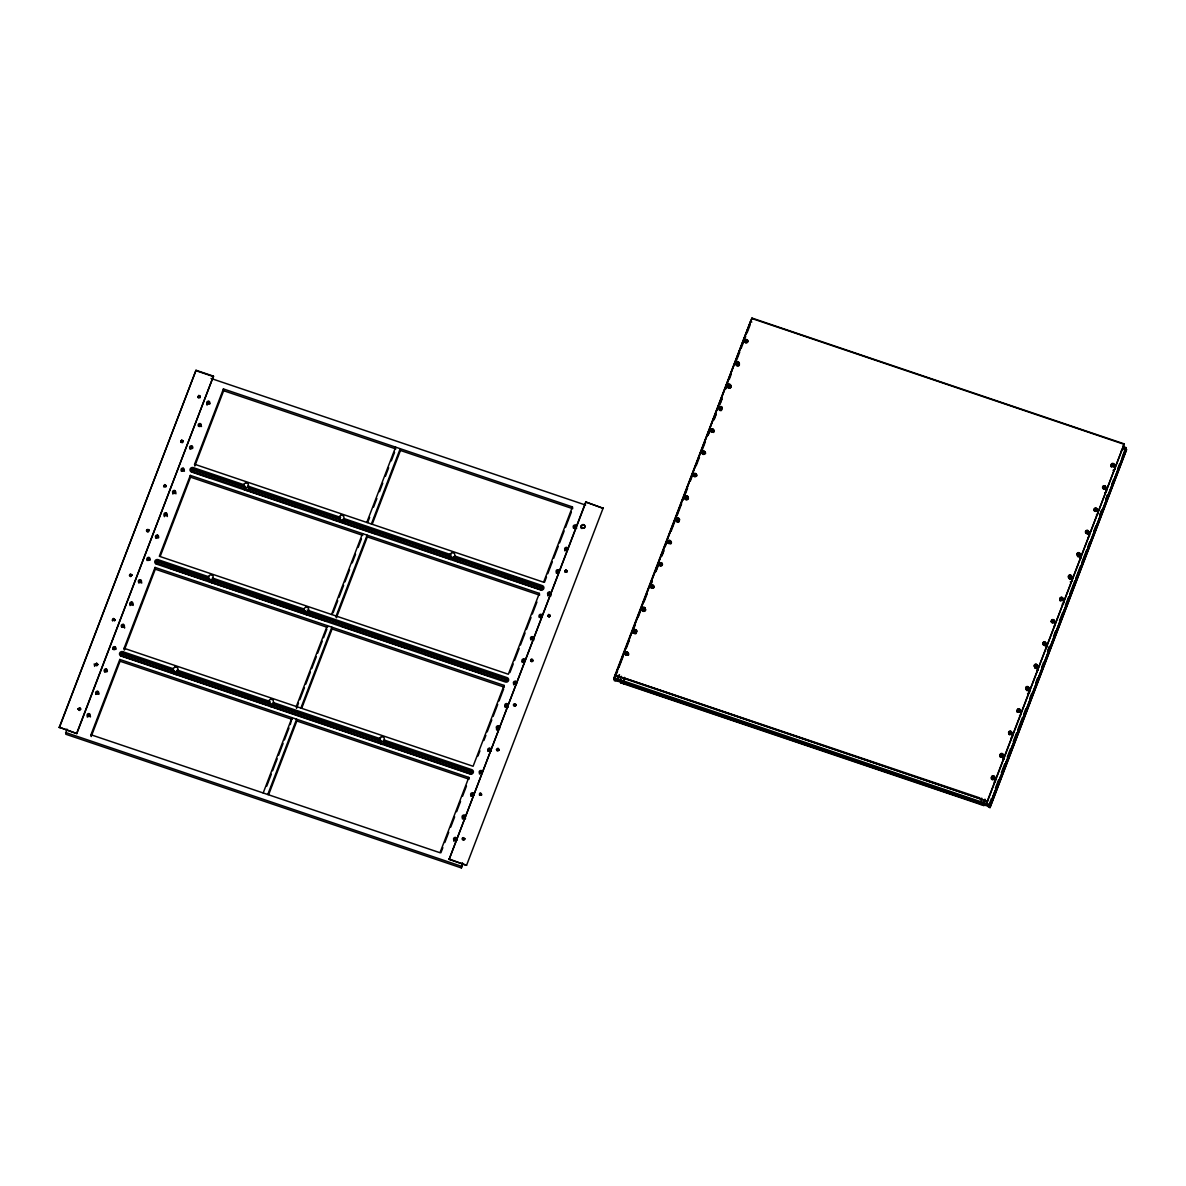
<?xml version="1.0" encoding="UTF-8"?>
<svg xmlns="http://www.w3.org/2000/svg" width="1186" height="1186" viewBox="0 0 1186 1186"><rect width="100%" height="100%" fill="white"/><g stroke="black" fill="none" stroke-linecap="round" stroke-linejoin="round"><path stroke-width="1.5" d="M78.246 709.213C80.796 704.128 80.618 714.239 78.172 708.739M95.325 664.59L96.674 663.508L97.786 664.457M97.741 664.293L96.778 665.85L95.369 664.723M114.82 619.685L114.449 620.96M131.913 575.062L130.564 576.144L129.734 574.765L131.868 574.928L130.638 576.618L129.452 575.18M148.991 530.127L147.983 531.506L146.649 530.854M163.683 486.097L164.706 485.03L166.055 485.682M166.099 485.815L165.076 486.883L163.727 486.23M180.776 441.474L181.799 440.406L183.133 441.059M183.252 441.666L182.229 442.734L180.895 442.081M200.271 396.569C198.284 400.038 197.128 393.885 200.226 396.435M463.43 840.296L462.525 838.443L464.764 838.902M464.704 838.739L462.525 839.406M496.489 749.774L497.823 748.692L498.935 749.656M498.891 749.493L497.868 750.56L496.43 749.611M498.876 750.264C498.491 744.764 494.191 752.591 498.728 750.545M513.568 705.151L514.591 704.084L516.029 705.033M515.969 704.869L514.946 705.937L513.523 704.988M530.661 660.543L532.01 659.446L533.122 660.409M533.137 660.721L531.788 661.803L530.616 660.38M550.156 615.623C548.154 619.092 547.013 612.94 550.111 615.49M564.847 571.296C566.834 567.827 567.99 573.98 564.892 571.43M625.63 653.026C629.262 657.845 626.46 648.92 626.623 653.367M634.169 630.715C637.801 635.533 635.014 626.608 635.162 631.056M642.708 608.403C646.34 613.221 643.553 604.297 643.716 608.744M651.262 586.092C654.894 590.91 652.092 581.985 652.256 586.433M659.801 563.78C663.434 568.598 660.646 559.673 660.81 564.121M668.355 541.468C671.973 546.286 669.186 537.377 669.349 541.809M685.375 497.112C687.984 493.836 687.376 500.714 685.375 497.112A1.557 1.482 -7.8 0 0 686.22 499.469A1.557 1.482 -7.8 0 0 688.102 497.735M693.988 474.533C697.62 479.352 694.818 470.442 694.981 474.874M702.527 452.222C706.159 457.04 703.372 448.13 703.535 452.563M711.066 429.91C714.698 434.728 711.911 425.818 712.074 430.251M719.62 407.599C723.252 412.417 720.451 403.507 720.614 407.94M728.1 385.554C730.709 382.277 730.102 389.156 728.1 385.554A1.557 1.482 -7.8 0 0 728.945 387.911A1.557 1.482 -7.8 0 0 730.828 386.176M736.714 362.99C740.331 367.793 737.544 358.884 737.707 363.316M745.253 340.678C748.885 345.482 746.098 336.572 746.246 341.005M991.985 777.141C994.594 773.865 993.987 780.744 991.985 777.141A1.557 1.482 -7.8 0 1 993.364 776.563M1000.599 754.563C1004.216 759.381 1001.429 750.456 1001.592 754.904M1009.078 732.518L1009.953 731.584A1.942 1.838 -7.8 0 1 1010.428 731.569L1010.828 733.363L1009.078 732.518A1.557 1.482 -7.8 0 0 1009.716 734.801M1018.507 709.287C1015.379 712.074 1022.421 710.814 1018.507 709.287A1.942 1.838 -7.8 0 0 1017.988 709.436M1026.231 687.628C1029.863 692.446 1027.061 683.536 1027.224 687.969M1034.77 665.316C1038.402 670.134 1035.615 661.225 1035.778 665.657M1043.324 643.005C1046.941 647.823 1044.154 638.913 1044.317 643.346M1051.804 620.96C1054.413 617.684 1053.805 624.562 1051.804 620.96A1.557 1.482 -7.8 0 0 1051.493 622.146A1.557 1.482 -7.8 0 1 1051.7 621.019M1060.403 598.381C1064.035 603.2 1061.248 594.29 1061.411 598.722M1068.957 576.07C1072.589 580.888 1069.787 571.978 1069.95 576.411M1077.437 554.025C1080.046 550.749 1079.438 557.628 1077.437 554.025A1.557 1.482 -7.8 0 1 1078.015 553.595M1086.035 531.461C1089.667 536.265 1086.88 527.355 1087.043 531.788M1094.174 510.573A1.557 1.482 -7.8 0 1 1094.426 509.461C1096.709 512.945 1097.035 506.155 1094.53 509.402A1.557 1.482 -7.8 0 0 1094.218 510.588M1103.128 486.838C1106.76 491.641 1103.973 482.732 1104.136 487.164M1111.682 464.527C1115.3 469.33 1112.512 460.42 1112.676 464.868M59.3 727.24L196.016 370.254L213.465 376.155L76.808 733.6L59.3 727.24L76.808 733.6M59.359 727.7L196.016 370.254M462.688 864.49L461.369 867.93L65.808 734.238L66.89 729.019M76.749 733.126L213.465 376.155M88.653 715.084L89.187 713.675M97.193 692.772L97.741 691.364M105.747 670.461L106.28 669.052M114.286 648.149L114.82 646.741M122.825 625.837L123.374 624.429M131.379 603.526L131.913 602.117M139.918 581.214L140.467 579.806M148.472 558.902L149.006 557.494M157.012 536.591L157.545 535.183M165.551 514.279L166.099 512.871M174.105 491.968L174.638 490.559M182.644 469.656L183.178 468.248M191.198 447.344L191.732 445.936M199.737 425.033L200.271 423.624M208.276 402.721L208.825 401.313M119.816 659.46L120.053 661.225L91.218 736.521L90.966 734.757L119.816 659.46L468.826 777.423L469.078 779.187L296.856 720.984L296.604 719.22L267.769 794.516M384.116 740.02L471.806 769.655A2.446 2.328 -7.8 0 1 473.258 772.62A2.446 2.328 -7.8 0 1 470.13 774.043L121.105 656.08L120.779 653.486L122.366 652.76L173.23 669.957M173.645 668.874L122.781 651.692L122.366 652.76L122.499 653.649L173.349 670.846M155.055 567.427L155.292 569.191L124.322 650.076L124.085 648.297L155.055 567.427L504.08 685.389L504.317 687.168L332.095 628.951L331.858 627.186L300.888 708.057M307.115 610.049L507.059 677.621A2.446 2.328 -7.8 0 1 508.512 680.586A2.446 2.328 -7.8 0 1 505.369 682.009L156.344 564.047L156.033 561.452L157.619 560.741L208.484 577.923M208.899 576.841L158.034 559.659L157.619 560.741L157.738 561.615L211.286 579.791L213.347 578.131L212.887 575.61L210.382 574.765L208.321 576.426L208.766 578.946M190.309 475.393L159.324 556.278L508.349 674.241L539.333 593.371L190.309 475.393L190.546 477.157L160.229 556.323M454.609 555.952L542.298 585.587A2.446 2.328 -7.8 0 1 543.751 588.567A2.446 2.328 -7.8 0 1 540.623 589.976L191.598 472.013L191.272 469.419L192.873 468.707L245.487 486.482M223.413 388.934L223.65 390.713L194.815 466.009L194.578 464.245L223.413 388.934L572.438 506.911L572.675 508.675L400.453 450.458L400.216 448.693L371.381 524.004M157.16 564.343L158.272 561.423L209.136 578.605M263.188 792.974L292.023 717.663L290.303 724.572M331.546 614.481L362.531 533.611M366.8 522.448L395.635 447.152M266.717 786.185L271.298 774.191M272.602 770.781L277.198 758.803M278.502 755.378L283.098 743.4M284.403 739.975L288.999 727.996M298.516 703.12L296.544 708.279L296.307 706.515L327.277 625.645L327.514 627.409L155.292 569.191M299.836 699.681L304.446 687.628M305.766 684.189L310.391 672.151M311.696 668.696L316.321 656.659M317.64 653.219L322.251 641.166M323.57 637.727L326.862 629.129M333.103 612.806L337.728 600.753M339.048 597.314L343.658 585.276M344.978 581.837L349.588 569.784M352.227 562.905L355.518 554.307M358.157 547.413L361.448 538.815M367.69 522.507L369.661 517.363M373.59 507.104L376.866 498.55M379.49 491.701L382.767 483.147M385.391 476.298L388.667 467.744M391.291 460.894L394.567 452.34M268.673 794.576L296.856 720.984M301.778 708.101L332.095 628.951M367.349 536.917L336.379 617.802L336.127 616.023L367.111 535.153L367.349 536.917L539.571 595.135L539.333 593.371M372.271 524.049L400.453 450.458M468.826 777.423L439.991 852.734L90.966 734.757M504.08 685.389L473.11 766.275L124.085 648.297M572.438 506.911L543.603 582.207L194.578 464.245M440.895 852.778L442.852 847.649M444.824 842.52L448.753 832.246M450.724 827.116L454.653 816.843M456.625 811.713L460.553 801.439M462.525 796.31L466.454 786.036M477.958 755.986L479.93 750.827M483.888 740.509L485.875 735.35M487.179 731.895L491.805 719.858M493.124 716.418L497.735 704.365M499.054 700.926L503.665 688.888M509.906 672.566L513.212 663.967M514.531 660.513L519.142 648.475M520.461 645.036L525.072 632.983M526.391 629.544L531.002 617.506M532.321 614.051L536.932 602.014M544.493 582.267L546.464 577.122M547.769 573.713L552.365 561.719M553.669 558.309L558.265 546.331M559.57 542.906L564.165 530.928M565.47 527.503L571.37 512.1M455.127 838.947L455.661 837.538M463.667 816.635L464.215 815.227M472.221 794.323L472.754 792.915M480.76 772.012L481.294 770.603M489.299 749.7L489.848 748.292M497.853 727.389L498.387 725.98M506.392 705.077L506.941 703.669M514.946 682.765L515.48 681.357M523.486 660.454L524.019 659.045M532.025 638.142L532.573 636.734M540.579 615.83L541.112 614.437M549.118 593.519L549.652 592.125M557.672 571.207L558.206 569.814M566.211 548.896L566.745 547.502M574.75 526.599L575.299 525.19M603.214 507.89L466.558 865.335L449.109 859.435L585.765 501.989L603.274 508.364L585.765 501.989M449.109 859.435L585.825 502.464M461.369 867.93L462.451 862.726M617.565 671.024L614.259 679.652L615.237 680.497L616.898 679.756L614.14 678.777L613.992 677.74L750.708 320.769L751.776 322.103M615.223 675.042L987.582 801.336L615.297 675.516L751.954 318.07L1124.239 443.905L986.307 804.419L982.023 802.418L983.668 802.966L984.988 799.527M614.14 678.777L751.954 318.07M618.884 667.585L623.51 655.517M626.149 648.609L629.455 639.995M632.094 633.087L635.385 624.473M638.038 617.565L641.33 608.952M643.983 602.043L647.274 593.43M649.928 586.536L651.9 581.362M655.873 571.015L657.845 565.841M661.818 555.493L663.789 550.319M665.109 546.865L667.095 541.691M671.054 531.343L675.679 519.275M676.998 515.821L681.624 503.753M682.943 500.299L687.569 488.232M690.208 481.338L693.514 472.71M696.152 465.816L699.458 457.188M702.097 450.295L705.403 441.666M708.042 434.773L710.029 429.599M713.987 419.251L715.973 414.077M719.932 403.729L721.918 398.555M725.876 388.207L727.863 383.034M729.182 379.594L731.154 374.42M735.127 364.072L739.753 351.99M741.072 348.551L745.697 336.483M747.017 333.029L750.308 324.401M649.987 587.159L651.959 581.985M655.932 571.637L657.904 566.463M661.877 556.115L663.849 550.941M708.101 435.395L710.088 430.221M714.046 419.874L716.033 414.7M719.991 404.352L721.977 399.178M725.936 388.83L727.922 383.656M619.952 679.756L621.627 680.601L615.593 678.57L617.239 679.118L618.529 675.383M626.742 654.183L627.29 652.774M635.296 631.871L635.829 630.463M643.835 609.56L644.369 608.151M652.389 587.248L652.923 585.84A1.557 1.482 -7.8 0 0 651.722 585.899M660.928 564.936L661.462 563.528M669.467 542.625L670.016 541.216M678.021 520.313L678.555 518.905M686.561 498.001L687.094 496.593M695.1 475.69L695.648 474.296A1.557 1.482 -7.8 0 0 694.447 474.356M703.654 453.378L704.188 451.985M712.193 431.067L712.742 429.673M720.747 408.755L721.281 407.361M729.286 386.458L729.82 385.05A1.557 1.482 -7.8 0 0 728.634 385.109M737.825 364.146L738.374 362.738A1.557 1.482 -7.8 0 0 737.173 362.797M746.379 341.835L746.913 340.426M617.506 679.771L619.492 674.597M619.878 680.571L621.271 676.302M624.473 677.384L623.302 681.861L623.628 680.986M981.741 798.148L980.555 802.625M983.313 803.604L620.56 681.001L622.576 682.973L981.667 804.345L983.416 804.375L984.943 799.231M993.216 778.046L993.764 776.637M1001.77 755.734L1002.303 754.326M1010.309 733.422L1010.843 732.014M1018.863 711.111L1019.397 709.717A1.557 1.482 -7.8 0 0 1018.196 709.777M1027.402 688.799L1027.936 687.406M1035.941 666.488L1036.49 665.094M1044.495 644.191L1045.029 642.782M1053.035 621.879L1053.568 620.471M1061.574 599.567L1062.122 598.159A1.557 1.482 -7.8 0 0 1060.921 598.218M1070.128 577.256L1070.661 575.847M1078.667 554.944L1079.216 553.536M1087.221 532.633L1087.755 531.224M1095.76 510.321L1096.294 508.913M1104.299 488.009L1104.848 486.601A1.557 1.482 -7.8 0 0 1103.647 486.66M1112.853 465.698L1113.387 464.289M983.935 803.619L985.255 800.179M1124.239 443.905L986.367 803.604L988.057 804.449L986.307 804.419M1047.52 651.396L1049.491 646.222M1099.689 515.169L1101.675 509.995M1105.634 499.647L1107.62 494.473M989.465 803.678L991.452 798.504M995.41 788.156L998.716 779.543M1001.355 772.649L1004.661 764.021M1007.299 757.128L1010.605 748.499M1013.244 741.606L1016.55 732.978M1017.87 729.523L1022.495 717.456M1023.814 714.002L1025.786 708.828M1029.759 698.495L1031.731 693.321M1035.704 682.973L1037.676 677.799M1041.649 667.451L1043.621 662.277M1047.579 651.929L1049.566 646.755M1053.524 636.408L1055.51 631.234M1059.469 620.886L1062.775 612.258M1065.413 605.364L1068.719 596.736M1070.039 593.296L1074.664 581.214M1075.984 577.775L1080.609 565.707M1081.928 562.253L1086.554 550.185M1087.873 546.731L1089.86 541.557M1093.818 531.209L1095.805 526.035M1099.763 515.688L1101.75 510.514M1105.708 500.166L1107.694 494.992M1111.653 484.644L1113.639 479.47M1117.597 469.122L1119.584 463.948M1122.223 457.055L1125.529 448.427M1126.3 447.715L989.717 805.724L986.974 804.849L988.991 806.821L1126.3 447.715L1123.098 446.633L1124.773 447.478L1123.023 447.448M992.964 796.473L994.935 791.299M998.908 780.951L1000.88 775.777M1004.853 765.43L1006.825 760.256M1010.798 749.908L1012.77 744.734M1062.967 613.666L1064.954 608.492M1068.912 598.159L1070.899 592.985M1074.857 582.637L1076.844 577.463M614.259 679.652L614.392 680.69L620.041 681.742L621.953 682.958L620.352 682.691L984.024 805.62L982.349 804.775L986.47 805.605L989.984 807.636L1126.552 449.627L1125.647 449.316M989.984 807.636L1126.552 449.627M165.936 486.868L166.084 485.504M114.76 619.981L112.64 620.352M97.667 664.605L95.547 664.975M78.306 708.902L80.426 708.531M80.574 709.228L79.299 710.014L78.187 709.05M307.767 614.111L307.708 612.88M507.356 681.372L506.763 679.593L308.568 612.599M481.635 795.154L480.745 793.315L479.5 795.005M1079.868 558.295L1079.809 557.064M1037.142 669.853L1037.083 668.607M994.417 781.411L994.505 780.388M199.9 397.844L200.256 396.257M453.66 559.822L453.586 558.206M542.595 589.338L541.157 589.783L504.332 577.33M566.864 572.275L567.234 570.688M1002.778 759.292L1003.134 758.328M246.896 490.633L248.956 488.973L248.497 486.453M211.671 582.593L213.732 580.932L213.272 578.412M342.413 522.922L344.474 521.247L344.014 518.727M453.274 560.385L455.335 558.725L454.875 556.204M1121.378 450.769L1123.438 449.109L1122.979 446.588M148.354 531.877C151.393 528.585 143.951 528.763 147.405 531.936M211.82 582.178L212.19 580.591M272.068 706.53L272.602 705.166M515.332 706.322C518.356 703.387 511.374 702.764 514.087 706.219M342.398 521.321L341.331 521.232M176.403 673.07L175.587 673.114M471.302 773.895L472.325 772.827L471.509 771.612L383.819 741.976M463.756 840.281C467.225 838.606 461.161 835.596 462.407 839.629M211.419 478.343L192.132 471.82L192.013 470.931L541.038 588.908L542.625 588.182L541.883 586.67L454.194 557.035M157.738 561.615C155.307 560.578 156.508 565.411 156.76 562.965L505.785 680.927L507.386 680.215L506.644 678.703L308.449 611.709M122.499 653.649L120.942 655.28M172.504 673.07L121.639 655.888L121.521 654.998L470.545 772.961L472.132 772.249L471.391 770.737L383.701 741.102M752.013 318.53L1124.298 444.365M728.16 385.287L729.168 385.628M1094.589 509.15L1095.582 509.476M1077.496 553.773L1078.504 554.099M685.434 496.845L686.442 497.186M1051.863 620.693L1052.857 621.034M677.888 519.498L676.895 519.157A1.557 1.482 -7.8 0 0 676.554 519.824M196.075 370.729L213.539 376.629M211.034 378.453L585.587 505.058M223.65 390.713L395.872 448.916M1017.677 709.94L1018.685 710.281M1009.138 732.251L1010.131 732.592M244.138 484.807L193.288 467.625A2.446 2.328 -7.8 0 0 190.145 469.048A2.446 2.328 -7.8 0 0 191.598 472.013M247.652 485.993L340.604 517.422M344.118 518.608L451.095 554.766M261.809 491.627L270.571 494.592M345.986 520.076L354.762 523.041M426.663 547.354L438.939 551.49M510.855 575.803L523.13 579.954M248.986 487.668L340.189 518.504M343.703 519.69L450.695 555.849M193.526 469.389L244.39 486.571M247.889 487.757L339.092 518.593M342.606 519.779L451.347 556.53M456.61 558.309L542.551 587.352L542.432 586.477M245.606 487.372L192.992 469.582L193.288 467.625L193.407 468.5M249.119 488.558L340.308 519.379M343.821 520.565L450.813 556.723M454.312 557.909L542.017 587.559L542.817 588.76M245.443 487.772L243.916 487.268L244.375 489.788M451.822 557.539L450.295 557.02L450.754 559.54M248.259 490.782L295.611 506.793M332.451 519.246L337.714 521.025M342.962 522.804L376.288 534.056M420.14 548.881L449.954 558.962M455.216 560.741L460.479 562.52M190.546 477.157L362.768 535.375M992.045 776.874L993.053 777.215M979.844 797.926L624.37 678.051M613.992 677.74L989.584 804.686L989.717 805.724M791.952 739.219L804.212 743.37M988.931 806.287L989.836 806.599M212.398 578.027L303.601 608.863M213.747 579.702L304.95 610.523M214.399 580.384L305.603 611.22M309.116 612.406L507.297 679.385A2.446 2.328 -7.8 0 1 508.334 680.067M212.116 579.998L306.803 612.08L308.864 610.405L308.404 607.899L305.884 607.039L303.824 608.715L304.283 611.22M305.721 612.02L304.209 611.516L304.669 614.022L307.189 614.882L309.249 613.206L308.79 610.701M169.168 568.005L205.993 580.443M241.069 592.303L209.151 581.748L208.692 579.228M256.858 597.64L304.209 613.651M309.472 615.415L325.26 620.752M341.049 626.089L405.938 648.03M425.225 654.553L490.129 676.48M177.159 670.06L270.111 701.489M273.625 702.661L380.602 738.834M176.744 671.143L269.696 702.557M273.21 703.743L380.187 739.916M120.186 654.331A2.446 2.328 -7.8 0 1 123.033 653.456L173.897 670.639M177.396 671.825L270.349 703.254M273.862 704.44L380.854 740.598M384.353 741.784L472.058 771.419A2.446 2.328 -7.8 0 1 472.621 771.701M176.862 672.032L269.815 703.446M273.329 704.632L380.321 740.79M270.467 704.099L268.94 703.58L269.4 706.1L271.92 706.945L273.981 705.285L273.521 702.764M177.767 674.849L267.206 705.077M272.469 706.856L379.461 743.029M384.724 744.808L470.664 773.85L470.545 772.961M120.053 661.225L292.275 719.442M449.034 858.96L466.558 865.335M65.571 732.474L461.117 866.165M198.388 397.933L197.825 396.702M479.604 794.798C484.644 795.88 478.373 790.054 479.678 795.257M1123.038 446.129L1124.758 448.071M565.129 572.156L564.788 571.133M530.705 660.661C535.005 663.152 531.224 655.799 530.676 660.839M163.964 486.957L163.638 485.934M148.962 530.305L147.627 529.653L146.619 531.031M114.775 619.552L112.863 619.166L112.7 620.827M567.293 571.163L565.796 569.754L564.847 571.608M550.2 615.786L548.703 614.378L547.769 616.216M547.695 615.756L549.192 617.165L550.141 615.312M200.33 396.732L198.833 395.323L197.884 397.162M183.237 441.355L181.74 439.932L180.791 441.785M180.732 441.325L182.155 442.259L183.163 440.881M166.144 485.978L164.646 484.555L163.698 486.408M131.972 575.225L130.475 573.802L129.526 575.655M114.879 619.848L113.382 618.425L112.433 620.278M112.373 619.804L112.537 620.575M95.28 664.427L95.443 665.198M80.529 708.324L80.707 709.391M580.829 525.976L581.288 528.496M384.397 740.242L384.857 742.762L382.796 744.423L380.276 743.578L379.816 741.057M339.433 519.542L339.893 522.062M178.019 670.49L178.478 672.996L176.417 674.671L173.897 673.811L173.438 671.306M94.213 663.878L94.672 666.399M980.822 804.538L981.015 802.625L623.747 681.876L623.554 683.773M541.883 586.67L542.017 587.559M541.038 588.908L541.157 589.783M506.644 678.703L506.763 679.593M471.391 770.737L471.509 771.612M122.914 652.567L123.033 653.456M114.805 619.374L114.894 620.145M97.801 664.768L96.615 663.033L95.34 664.901M156.344 564.047A2.446 2.328 -7.8 0 1 154.906 561.082A2.446 2.328 -7.8 0 1 158.034 559.659M121.105 656.08A2.446 2.328 -7.8 0 1 119.653 653.115A2.446 2.328 -7.8 0 1 122.781 651.692M155.751 560.963A2.446 2.328 -7.8 0 1 158.153 560.533M582.652 528.437A1.823 1.735 -7.8 0 1 581.614 525.858A1.823 1.735 -7.8 0 1 584.505 525.576A1.823 1.735 -7.8 0 1 583.986 528.304M453.956 841.348A1.557 1.482 -7.8 0 1 454.905 839.288A1.557 1.482 -7.8 0 1 456.906 840.429M462.496 819.037A1.557 1.482 -7.8 0 1 463.845 816.917A1.557 1.482 -7.8 0 1 465.372 818.889M505.221 707.493A1.557 1.482 -7.8 0 1 506.57 705.359A1.557 1.482 -7.8 0 1 508.097 707.345M496.89 730.131A1.557 1.482 -7.8 0 1 497.438 727.804A1.557 1.482 -7.8 0 1 499.632 728.886M470.916 796.355A1.557 1.482 -7.8 0 1 473.881 795.45M479.47 774.043A1.557 1.482 -7.8 0 1 482.198 772.812M487.995 751.346A1.557 1.482 -7.8 0 1 491.093 751.198M522.196 662.5A1.557 1.482 -7.8 0 1 524.924 661.254M530.72 639.803A1.557 1.482 -7.8 0 1 532.41 638.424A1.557 1.482 -7.8 0 1 533.833 640.025M539.259 617.491A1.557 1.482 -7.8 0 1 542.358 617.328M547.947 595.935A1.557 1.482 -7.8 0 1 549.503 593.801A1.557 1.482 -7.8 0 1 550.645 596.128M556.367 573.253A1.557 1.482 -7.8 0 1 559.318 572.334M564.907 550.941A1.557 1.482 -7.8 0 1 567.649 549.696M573.446 528.244A1.557 1.482 -7.8 0 1 575.136 526.866A1.557 1.482 -7.8 0 1 576.559 528.467M513.642 684.811A1.557 1.482 -7.8 0 1 516.607 683.892M147.153 560.548A1.557 1.482 -7.8 0 1 150.133 560.029M207.105 405.138A1.557 1.482 -7.8 0 1 207.861 403.151A1.557 1.482 -7.8 0 1 209.937 403.848M155.781 537.866A1.557 1.482 -7.8 0 1 158.672 537.718M189.879 448.99A1.557 1.482 -7.8 0 1 192.636 448.145M172.8 494.013A1.557 1.482 -7.8 0 1 174.283 492.249A1.557 1.482 -7.8 0 1 175.899 493.85M181.339 471.302A1.557 1.482 -7.8 0 1 184.423 471.153M198.507 426.308A1.557 1.482 -7.8 0 1 201.516 426.53M164.38 516.681A1.557 1.482 -7.8 0 1 165.729 514.561A1.557 1.482 -7.8 0 1 167.27 516.533M138.614 582.86A1.557 1.482 -7.8 0 1 140.304 581.496A1.557 1.482 -7.8 0 1 141.712 583.097M113.07 649.409A1.557 1.482 -7.8 0 1 115.946 649.261M121.609 627.097A1.557 1.482 -7.8 0 1 123.611 626.193A1.557 1.482 -7.8 0 1 124.545 628.091M130.075 605.557A1.557 1.482 -7.8 0 1 131.557 603.793A1.557 1.482 -7.8 0 1 133.173 605.409M87.349 717.115A1.557 1.482 -7.8 0 1 88.831 715.351A1.557 1.482 -7.8 0 1 90.447 716.952M104.516 671.721A1.557 1.482 -7.8 0 1 107.407 671.572M95.888 694.418A1.557 1.482 -7.8 0 1 98.972 694.255M1105.678 487.283A1.557 1.482 -7.8 0 1 1103.232 488.395A1.557 1.482 -7.8 0 1 1103.484 485.845A1.557 1.482 -7.8 0 1 1105.678 487.283A1.557 1.482 -7.8 0 1 1105.856 488.128M1106.108 489.581A1.942 1.838 -7.8 0 1 1104.952 492.605M1106.167 488.128A1.942 1.838 -7.8 0 1 1106.064 488.602M1071.329 576.277A1.557 1.482 -7.8 0 1 1069.594 578.649M1068.927 578.219A1.557 1.482 -7.8 0 1 1068.571 577.137M1069.12 576.114A1.557 1.482 -7.8 0 1 1070.261 575.759M1071.566 578.516A1.942 1.838 -7.8 0 1 1071.684 581.436M1071.255 581.689A1.942 1.838 -7.8 0 1 1070.276 581.866M1071.551 576.025A1.942 1.838 -7.8 0 1 1069.401 578.976M1054.843 623.451A1.942 1.838 -7.8 0 1 1053.687 626.46M1052.649 620.041A1.942 1.838 -7.8 0 1 1053.153 620.011M1095.108 508.972A1.557 1.482 -7.8 0 1 1095.894 508.838M1020.271 710.473A1.557 1.482 -7.8 0 1 1019.856 712.252M1017.959 712.341A1.557 1.482 -7.8 0 1 1017.395 710.622M1079.675 556.071A1.557 1.482 -7.8 0 1 1077.777 556.175M993.082 779.528A1.557 1.482 -7.8 0 1 991.689 778.327M994.12 776.815A1.557 1.482 -7.8 0 1 994.639 777.408A1.557 1.482 -7.8 0 1 992.163 778.431A1.557 1.482 -7.8 0 1 992.4 775.881A1.557 1.482 -7.8 0 1 994.594 777.334M1036.949 667.629A1.557 1.482 -7.8 0 1 1035.052 667.718M1034.666 665.657A1.557 1.482 -7.8 0 1 1036.09 665.005M653.797 586.551A1.557 1.482 -7.8 0 1 651.366 587.648A1.557 1.482 -7.8 0 1 651.603 585.098A1.557 1.482 -7.8 0 1 653.797 586.551A1.557 1.482 -7.8 0 1 653.842 587.737M650.847 587.53A1.557 1.482 -7.8 0 1 650.921 586.759M659.92 563.81A1.557 1.482 -7.8 0 1 661.062 563.454M686.294 496.534A1.557 1.482 -7.8 0 1 687.465 496.771M696.523 475.052A1.557 1.482 -7.8 0 1 696.567 476.194M693.691 476.342A1.557 1.482 -7.8 0 1 693.558 475.586M645.377 609.293A1.557 1.482 -7.8 0 1 643.494 611.012A1.557 1.482 -7.8 0 1 642.56 608.715M643.568 608.092A1.557 1.482 -7.8 0 1 644.739 608.329M1114.054 464.734A1.557 1.482 -7.8 0 1 1113.847 466.824M1111.653 466.661A1.557 1.482 -7.8 0 1 1111.297 465.579M1111.845 464.571A1.557 1.482 -7.8 0 1 1112.987 464.215M1060.684 600.798A1.557 1.482 -7.8 0 1 1060.121 599.063M1062.952 598.841A1.557 1.482 -7.8 0 1 1060.521 599.953A1.557 1.482 -7.8 0 1 1060.758 597.388A1.557 1.482 -7.8 0 1 1062.952 598.841A1.557 1.482 -7.8 0 1 1063.13 599.671M1046.052 644.294A1.557 1.482 -7.8 0 1 1044.762 645.644M702.646 452.251A1.557 1.482 -7.8 0 1 705.21 453.497M636.289 632.998A1.557 1.482 -7.8 0 1 633.873 632.509M633.828 631.382A1.557 1.482 -7.8 0 1 634.288 630.744M739.249 363.494A1.557 1.482 -7.8 0 1 738.092 365.599A1.557 1.482 -7.8 0 1 736.269 364.028M745.371 340.693A1.557 1.482 -7.8 0 1 746.513 340.338M679.015 521.455A1.557 1.482 -7.8 0 1 676.598 520.965M713.735 430.8A1.557 1.482 -7.8 0 1 713.201 432.208M671.009 542.358A1.557 1.482 -7.8 0 1 670.475 543.766M1009.983 731.955A1.557 1.482 -7.8 0 1 1011.139 732.192M1026.394 687.672A1.557 1.482 -7.8 0 1 1028.944 688.532A1.557 1.482 -7.8 0 1 1026.868 690.208M1026.201 689.778A1.557 1.482 -7.8 0 1 1025.846 688.695M1088.763 532.736A1.557 1.482 -7.8 0 1 1087.488 534.1M628.284 653.901A1.557 1.482 -7.8 0 1 627.75 655.309M721.399 410.104A1.557 1.482 -7.8 0 1 719.324 409.407M1000.865 756.965A1.557 1.482 -7.8 0 1 1000.228 756.016M1000.302 755.245A1.557 1.482 -7.8 0 1 1000.762 754.607M636.096 633.532A1.942 1.838 -7.8 0 1 633.798 633.072M746.038 340.011A1.942 1.838 -7.8 0 1 746.543 339.982M628.491 653.382A1.942 1.838 -7.8 0 1 628.313 655.221M678.822 521.973A1.942 1.838 -7.8 0 1 676.524 521.514M645.747 609.693A1.942 1.838 -7.8 0 1 642.338 610.76M671.217 541.824A1.942 1.838 -7.8 0 1 671.039 543.662M1095.434 508.838A1.557 1.482 -7.8 0 1 1096.59 509.076M1097.569 511.892A1.942 1.838 -7.8 0 1 1096.413 514.917M695.263 473.851A1.942 1.838 -7.8 0 1 695.767 473.955M1089.297 534.619A1.942 1.838 -7.8 0 1 1088.348 537.08M1089.059 532.262A1.942 1.838 -7.8 0 1 1087.962 534.278M1114.277 464.482A1.942 1.838 -7.8 0 1 1114.366 466.721M1111.297 466.869A1.942 1.838 -7.8 0 1 1111.03 466.469M1114.291 466.958A1.942 1.838 -7.8 0 1 1114.41 469.878M1113.506 470.293A1.942 1.838 -7.8 0 1 1113.002 470.323M713.942 430.266A1.942 1.838 -7.8 0 1 713.423 432.475M1079.853 556.323A1.942 1.838 -7.8 0 1 1077.496 556.442M1080.742 556.916A1.942 1.838 -7.8 0 1 1079.809 559.377M1063.442 599.686A1.942 1.838 -7.8 0 1 1063.338 600.16M1060.032 600.739A1.942 1.838 -7.8 0 1 1059.765 600.338M1063.382 601.139A1.942 1.838 -7.8 0 1 1062.226 604.148M721.548 410.415A1.942 1.838 -7.8 0 1 719.25 409.956M1037.127 667.881A1.942 1.838 -7.8 0 1 1034.77 668M1038.017 668.474A1.942 1.838 -7.8 0 1 1037.083 670.935M731.199 386.592A1.942 1.838 -7.8 0 1 727.522 387.244M1020.716 711.244A1.942 1.838 -7.8 0 1 1020.375 712.134M1017.306 712.297A1.942 1.838 -7.8 0 1 1017.039 711.896M1020.657 712.697A1.942 1.838 -7.8 0 1 1019.515 715.707M703.313 451.57A1.942 1.838 -7.8 0 1 705.566 453.526M1012.118 735.009A1.942 1.838 -7.8 0 1 1010.961 738.018M1028.84 690.059A1.942 1.838 -7.8 0 1 1028.959 692.98M1028.529 693.247A1.942 1.838 -7.8 0 1 1027.55 693.425M1028.455 687.257A1.942 1.838 -7.8 0 1 1026.676 690.519M739.397 365.184A1.942 1.838 -7.8 0 1 738.152 365.955M737.158 365.881A1.942 1.838 -7.8 0 1 735.913 364.473M737.988 362.293A1.942 1.838 -7.8 0 1 738.493 362.397M992.489 779.765A1.942 1.838 -7.8 0 1 991.229 777.883M992.341 776.37A1.942 1.838 -7.8 0 1 992.83 776.207M995.024 779.632A1.942 1.838 -7.8 0 1 994.357 782.493M1046.719 646.622A1.942 1.838 -7.8 0 1 1045.622 648.623M1046.334 643.82A1.942 1.838 -7.8 0 1 1045.237 645.821M688.473 498.15A1.942 1.838 -7.8 0 1 684.796 498.802M1001.177 757.113A1.557 1.482 -7.8 0 1 1000.169 755.601M1003.608 755.378A1.942 1.838 -7.8 0 1 1002.511 757.38M1000.584 757.246A1.942 1.838 -7.8 0 1 999.887 755.097M1003.993 758.18A1.942 1.838 -7.8 0 1 1002.896 760.182M676.895 519.157C677.858 523.145 680.275 516.636 676.895 519.157M617.654 680.29L619.893 681.224L617.654 680.29M984.083 804.138L986.322 805.086L984.083 804.138M245.591 482.791L243.53 484.466L243.99 486.986L246.51 487.831L248.571 486.171L248.111 483.651L245.591 482.791M341.108 515.08L339.048 516.74L339.507 519.26L342.028 520.12L344.088 518.445L343.629 515.925L341.108 515.08M175.113 666.828L173.052 668.504L173.512 671.009L176.032 671.869L178.093 670.194L177.633 667.688L175.113 666.828M270.63 699.117L268.57 700.778L269.014 703.298L271.535 704.143L273.595 702.483L273.136 699.962L270.63 699.117M451.97 552.557L449.909 554.218L450.369 556.738L452.889 557.583L454.95 555.923L454.49 553.402L451.97 552.557M381.492 736.58L379.431 738.255L379.891 740.776L382.411 741.621L384.472 739.96L384.012 737.44L381.492 736.58M496.949 728.619A1.557 1.482 -7.8 0 0 499.41 727.507A1.557 1.482 -7.8 0 0 497.201 726.04A1.557 1.482 -7.8 0 0 496.949 728.619M471.316 795.554A1.557 1.482 -7.8 0 0 473.777 794.442A1.557 1.482 -7.8 0 0 471.554 792.974A1.557 1.482 -7.8 0 0 471.316 795.554M479.856 773.242A1.557 1.482 -7.8 0 0 482.317 772.13A1.557 1.482 -7.8 0 0 480.108 770.663A1.557 1.482 -7.8 0 0 479.856 773.242M505.503 706.307A1.557 1.482 -7.8 0 0 507.949 705.196A1.557 1.482 -7.8 0 0 505.74 703.728A1.557 1.482 -7.8 0 0 505.503 706.307M488.41 750.931A1.557 1.482 -7.8 0 0 490.856 749.819A1.557 1.482 -7.8 0 0 488.647 748.351A1.557 1.482 -7.8 0 0 488.41 750.931M531.135 639.373A1.557 1.482 -7.8 0 0 533.581 638.261A1.557 1.482 -7.8 0 0 531.372 636.808A1.557 1.482 -7.8 0 0 531.135 639.373M462.777 817.866A1.557 1.482 -7.8 0 0 465.223 816.754A1.557 1.482 -7.8 0 0 463.014 815.286A1.557 1.482 -7.8 0 0 462.777 817.866M539.674 617.061A1.557 1.482 -7.8 0 0 542.135 615.949A1.557 1.482 -7.8 0 0 539.926 614.496A1.557 1.482 -7.8 0 0 539.674 617.061M130.475 604.756A1.557 1.482 -7.8 0 0 132.936 603.644A1.557 1.482 -7.8 0 0 130.727 602.177A1.557 1.482 -7.8 0 0 130.475 604.756M573.861 527.814A1.557 1.482 -7.8 0 0 576.307 526.703A1.557 1.482 -7.8 0 0 574.098 525.25A1.557 1.482 -7.8 0 0 573.861 527.814M565.307 550.126A1.557 1.482 -7.8 0 0 567.768 549.014A1.557 1.482 -7.8 0 0 565.559 547.561A1.557 1.482 -7.8 0 0 565.307 550.126M156.107 537.821A1.557 1.482 -7.8 0 0 158.568 536.709A1.557 1.482 -7.8 0 0 156.359 535.242A1.557 1.482 -7.8 0 0 156.107 537.821M514.042 683.996A1.557 1.482 -7.8 0 0 516.503 682.884A1.557 1.482 -7.8 0 0 514.279 681.431A1.557 1.482 -7.8 0 0 514.042 683.996M96.303 693.988A1.557 1.482 -7.8 0 0 98.749 692.876A1.557 1.482 -7.8 0 0 96.54 691.423A1.557 1.482 -7.8 0 0 96.303 693.988M104.842 671.691A1.557 1.482 -7.8 0 0 107.303 670.564A1.557 1.482 -7.8 0 0 105.08 669.112A1.557 1.482 -7.8 0 0 104.842 671.691M87.749 716.3A1.557 1.482 -7.8 0 0 90.21 715.188A1.557 1.482 -7.8 0 0 88.001 713.735A1.557 1.482 -7.8 0 0 87.749 716.3M113.382 649.379A1.557 1.482 -7.8 0 0 115.843 648.253A1.557 1.482 -7.8 0 0 113.634 646.8A1.557 1.482 -7.8 0 0 113.382 649.379M121.936 627.068A1.557 1.482 -7.8 0 0 124.382 625.941A1.557 1.482 -7.8 0 0 122.173 624.488A1.557 1.482 -7.8 0 0 121.936 627.068M556.768 572.438A1.557 1.482 -7.8 0 0 559.214 571.326A1.557 1.482 -7.8 0 0 557.005 569.873A1.557 1.482 -7.8 0 0 556.768 572.438M548.214 594.749A1.557 1.482 -7.8 0 0 550.675 593.637A1.557 1.482 -7.8 0 0 548.466 592.185A1.557 1.482 -7.8 0 0 548.214 594.749M147.568 560.133A1.557 1.482 -7.8 0 0 150.029 559.021A1.557 1.482 -7.8 0 0 147.805 557.553A1.557 1.482 -7.8 0 0 147.568 560.133M207.387 403.952A1.557 1.482 -7.8 0 0 209.833 402.84A1.557 1.482 -7.8 0 0 207.624 401.387A1.557 1.482 -7.8 0 0 207.387 403.952M190.294 448.575A1.557 1.482 -7.8 0 0 192.74 447.463A1.557 1.482 -7.8 0 0 190.531 445.995A1.557 1.482 -7.8 0 0 190.294 448.575M181.754 470.886A1.557 1.482 -7.8 0 0 184.201 469.775A1.557 1.482 -7.8 0 0 181.992 468.307A1.557 1.482 -7.8 0 0 181.754 470.886M164.661 515.51A1.557 1.482 -7.8 0 0 167.107 514.398A1.557 1.482 -7.8 0 0 164.898 512.93A1.557 1.482 -7.8 0 0 164.661 515.51M173.2 493.198A1.557 1.482 -7.8 0 0 175.661 492.086A1.557 1.482 -7.8 0 0 173.452 490.619A1.557 1.482 -7.8 0 0 173.2 493.198M454.223 840.177A1.557 1.482 -7.8 0 0 456.684 839.065A1.557 1.482 -7.8 0 0 454.475 837.598A1.557 1.482 -7.8 0 0 454.223 840.177M198.833 426.263A1.557 1.482 -7.8 0 0 201.294 425.151A1.557 1.482 -7.8 0 0 199.085 423.699A1.557 1.482 -7.8 0 0 198.833 426.263M522.581 661.684A1.557 1.482 -7.8 0 0 525.042 660.572A1.557 1.482 -7.8 0 0 522.833 659.12A1.557 1.482 -7.8 0 0 522.581 661.684M139.029 582.445A1.557 1.482 -7.8 0 0 141.475 581.333A1.557 1.482 -7.8 0 0 139.266 579.865A1.557 1.482 -7.8 0 0 139.029 582.445M582.015 527.696A1.823 1.735 -7.8 0 0 584.906 526.465A1.823 1.735 -7.8 0 0 582.385 524.701A1.823 1.735 -7.8 0 0 582.015 527.696M1069.06 577.641A1.557 1.482 -7.8 0 0 1071.492 576.529A1.557 1.482 -7.8 0 0 1069.298 575.077A1.557 1.482 -7.8 0 0 1069.06 577.641M1053.865 620.634A1.557 1.482 -7.8 0 0 1052.708 620.397A1.557 1.482 -7.8 0 1 1053.939 620.649M1051.967 622.25A1.557 1.482 -7.8 0 0 1054.398 621.153A1.557 1.482 -7.8 0 0 1052.204 619.7A1.557 1.482 -7.8 0 0 1051.967 622.25M1094.797 511.077A1.557 1.482 -7.8 0 0 1097.258 509.965A1.557 1.482 -7.8 0 0 1095.034 508.498A1.557 1.482 -7.8 0 0 1094.797 511.077M1077.703 555.7A1.557 1.482 -7.8 0 0 1080.164 554.588A1.557 1.482 -7.8 0 0 1077.955 553.121A1.557 1.482 -7.8 0 0 1077.703 555.7M1017.899 711.882A1.557 1.482 -7.8 0 0 1020.345 710.755A1.557 1.482 -7.8 0 0 1018.137 709.302A1.557 1.482 -7.8 0 0 1017.899 711.882M1086.257 533.389A1.557 1.482 -7.8 0 0 1088.704 532.277A1.557 1.482 -7.8 0 0 1086.495 530.809A1.557 1.482 -7.8 0 0 1086.257 533.389M992.252 778.802A1.557 1.482 -7.8 0 0 994.713 777.69A1.557 1.482 -7.8 0 0 992.504 776.237A1.557 1.482 -7.8 0 0 992.252 778.802M1103.336 488.765A1.557 1.482 -7.8 0 0 1105.797 487.654A1.557 1.482 -7.8 0 0 1103.588 486.186A1.557 1.482 -7.8 0 0 1103.336 488.765M1034.978 667.258A1.557 1.482 -7.8 0 0 1037.439 666.132A1.557 1.482 -7.8 0 0 1035.23 664.679A1.557 1.482 -7.8 0 0 1034.978 667.258M1069.164 578.012A1.557 1.482 -7.8 0 0 1071.61 576.9A1.557 1.482 -7.8 0 0 1069.401 575.432A1.557 1.482 -7.8 0 0 1069.164 578.012M651.425 588.004A1.557 1.482 -7.8 0 0 653.871 586.892A1.557 1.482 -7.8 0 0 651.663 585.439A1.557 1.482 -7.8 0 0 651.425 588.004M659.965 565.692A1.557 1.482 -7.8 0 0 662.411 564.58A1.557 1.482 -7.8 0 0 660.202 563.128A1.557 1.482 -7.8 0 0 659.965 565.692M685.597 498.757A1.557 1.482 -7.8 0 0 688.058 497.646A1.557 1.482 -7.8 0 0 685.834 496.193A1.557 1.482 -7.8 0 0 685.597 498.757M694.136 476.446A1.557 1.482 -7.8 0 0 696.597 475.334A1.557 1.482 -7.8 0 0 694.388 473.881A1.557 1.482 -7.8 0 0 694.136 476.446M642.871 610.316A1.557 1.482 -7.8 0 0 645.332 609.204A1.557 1.482 -7.8 0 0 643.123 607.751A1.557 1.482 -7.8 0 0 642.871 610.316M1060.61 600.324A1.557 1.482 -7.8 0 0 1063.071 599.212A1.557 1.482 -7.8 0 0 1060.862 597.744A1.557 1.482 -7.8 0 0 1060.61 600.324M1111.89 466.454A1.557 1.482 -7.8 0 0 1114.336 465.342A1.557 1.482 -7.8 0 0 1112.127 463.874A1.557 1.482 -7.8 0 0 1111.89 466.454M1043.532 644.947A1.557 1.482 -7.8 0 0 1045.978 643.82A1.557 1.482 -7.8 0 0 1043.769 642.367A1.557 1.482 -7.8 0 0 1043.532 644.947M1026.439 689.57A1.557 1.482 -7.8 0 0 1028.885 688.443A1.557 1.482 -7.8 0 0 1026.676 686.99A1.557 1.482 -7.8 0 0 1026.439 689.57M1052.071 622.635A1.557 1.482 -7.8 0 0 1054.532 621.523A1.557 1.482 -7.8 0 0 1052.308 620.056A1.557 1.482 -7.8 0 0 1052.071 622.635M1002.037 757.202A1.557 1.482 -7.8 0 0 1003.326 755.853A1.557 1.482 -7.8 0 1 1001.962 757.172M677.058 521.069A1.557 1.482 -7.8 0 0 679.504 519.957A1.557 1.482 -7.8 0 0 677.295 518.504A1.557 1.482 -7.8 0 0 677.058 521.069M702.69 454.149A1.557 1.482 -7.8 0 0 705.136 453.022A1.557 1.482 -7.8 0 0 702.927 451.57A1.557 1.482 -7.8 0 0 702.69 454.149M668.504 543.381A1.557 1.482 -7.8 0 0 670.965 542.269A1.557 1.482 -7.8 0 0 668.756 540.816A1.557 1.482 -7.8 0 0 668.504 543.381M1009.345 734.178A1.557 1.482 -7.8 0 0 1011.806 733.067A1.557 1.482 -7.8 0 0 1009.597 731.614A1.557 1.482 -7.8 0 0 1009.345 734.178M1000.806 756.49A1.557 1.482 -7.8 0 0 1003.252 755.378A1.557 1.482 -7.8 0 0 1001.043 753.925A1.557 1.482 -7.8 0 0 1000.806 756.49M711.229 431.837A1.557 1.482 -7.8 0 0 713.69 430.711A1.557 1.482 -7.8 0 0 711.481 429.258A1.557 1.482 -7.8 0 0 711.229 431.837M719.783 409.526A1.557 1.482 -7.8 0 0 722.23 408.399A1.557 1.482 -7.8 0 0 720.021 406.946A1.557 1.482 -7.8 0 0 719.783 409.526M728.323 387.214A1.557 1.482 -7.8 0 0 730.784 386.102A1.557 1.482 -7.8 0 0 728.56 384.635A1.557 1.482 -7.8 0 0 728.323 387.214M736.862 364.903A1.557 1.482 -7.8 0 0 739.323 363.791A1.557 1.482 -7.8 0 0 737.114 362.323A1.557 1.482 -7.8 0 0 736.862 364.903M745.416 342.591A1.557 1.482 -7.8 0 0 747.862 341.479A1.557 1.482 -7.8 0 0 745.653 340.011A1.557 1.482 -7.8 0 0 745.416 342.591M625.778 654.939A1.557 1.482 -7.8 0 0 628.239 653.827A1.557 1.482 -7.8 0 0 626.03 652.359A1.557 1.482 -7.8 0 0 625.778 654.939M634.332 632.627A1.557 1.482 -7.8 0 0 636.778 631.515A1.557 1.482 -7.8 0 0 634.569 630.062A1.557 1.482 -7.8 0 0 634.332 632.627M634.273 632.271A1.557 1.482 -7.8 0 0 636.719 631.16A1.557 1.482 -7.8 0 0 634.525 629.722A1.557 1.482 -7.8 0 0 634.273 632.271M745.357 342.235A1.557 1.482 -7.8 0 0 747.803 341.123A1.557 1.482 -7.8 0 0 745.609 339.67A1.557 1.482 -7.8 0 0 745.357 342.235M625.734 654.583A1.557 1.482 -7.8 0 0 628.165 653.471A1.557 1.482 -7.8 0 0 625.971 652.033A1.557 1.482 -7.8 0 0 625.734 654.583M676.998 520.713A1.557 1.482 -7.8 0 0 679.43 519.616A1.557 1.482 -7.8 0 0 677.25 518.163A1.557 1.482 -7.8 0 0 676.998 520.713M659.905 565.337A1.557 1.482 -7.8 0 0 662.351 564.24A1.557 1.482 -7.8 0 0 660.157 562.787A1.557 1.482 -7.8 0 0 659.905 565.337M642.827 609.96A1.557 1.482 -7.8 0 0 645.258 608.848A1.557 1.482 -7.8 0 0 643.064 607.41A1.557 1.482 -7.8 0 0 642.827 609.96M668.459 543.025A1.557 1.482 -7.8 0 0 670.891 541.928A1.557 1.482 -7.8 0 0 668.696 540.475A1.557 1.482 -7.8 0 0 668.459 543.025M1094.693 510.706A1.557 1.482 -7.8 0 0 1097.124 509.595A1.557 1.482 -7.8 0 0 1094.93 508.142A1.557 1.482 -7.8 0 0 1094.693 510.706M694.092 476.09A1.557 1.482 -7.8 0 0 696.523 474.993A1.557 1.482 -7.8 0 0 694.329 473.54A1.557 1.482 -7.8 0 0 694.092 476.09M1086.154 533.018A1.557 1.482 -7.8 0 0 1088.585 531.906A1.557 1.482 -7.8 0 0 1086.391 530.453A1.557 1.482 -7.8 0 0 1086.154 533.018M1111.786 466.083A1.557 1.482 -7.8 0 0 1114.217 464.971A1.557 1.482 -7.8 0 0 1112.023 463.533A1.557 1.482 -7.8 0 0 1111.786 466.083M711.185 431.467A1.557 1.482 -7.8 0 0 713.616 430.37A1.557 1.482 -7.8 0 0 711.422 428.917A1.557 1.482 -7.8 0 0 711.185 431.467M1077.6 555.33A1.557 1.482 -7.8 0 0 1080.046 554.218A1.557 1.482 -7.8 0 0 1077.852 552.765A1.557 1.482 -7.8 0 0 1077.6 555.33M719.724 409.17A1.557 1.482 -7.8 0 0 722.155 408.058A1.557 1.482 -7.8 0 0 719.961 406.605A1.557 1.482 -7.8 0 0 719.724 409.17M1034.874 666.873A1.557 1.482 -7.8 0 0 1037.32 665.776A1.557 1.482 -7.8 0 0 1035.126 664.323A1.557 1.482 -7.8 0 0 1034.874 666.873M728.278 386.858A1.557 1.482 -7.8 0 0 730.709 385.746A1.557 1.482 -7.8 0 0 728.515 384.294A1.557 1.482 -7.8 0 0 728.278 386.858M1017.796 711.496A1.557 1.482 -7.8 0 0 1020.227 710.399A1.557 1.482 -7.8 0 0 1018.033 708.946A1.557 1.482 -7.8 0 0 1017.796 711.496M702.631 453.778A1.557 1.482 -7.8 0 0 705.077 452.681A1.557 1.482 -7.8 0 0 702.883 451.229A1.557 1.482 -7.8 0 0 702.631 453.778M1009.242 733.808A1.557 1.482 -7.8 0 0 1011.688 732.711A1.557 1.482 -7.8 0 0 1009.494 731.258A1.557 1.482 -7.8 0 0 1009.242 733.808M1026.335 689.185A1.557 1.482 -7.8 0 0 1028.766 688.088A1.557 1.482 -7.8 0 0 1026.572 686.635A1.557 1.482 -7.8 0 0 1026.335 689.185M736.817 364.547A1.557 1.482 -7.8 0 0 739.249 363.435A1.557 1.482 -7.8 0 0 737.055 361.982A1.557 1.482 -7.8 0 0 736.817 364.547M1043.428 644.561A1.557 1.482 -7.8 0 0 1045.859 643.464A1.557 1.482 -7.8 0 0 1043.665 642.011A1.557 1.482 -7.8 0 0 1043.428 644.561M685.552 498.402A1.557 1.482 -7.8 0 0 687.984 497.305A1.557 1.482 -7.8 0 0 685.79 495.852A1.557 1.482 -7.8 0 0 685.552 498.402M1000.702 756.119A1.557 1.482 -7.8 0 0 1003.134 755.022A1.557 1.482 -7.8 0 0 1000.94 753.57A1.557 1.482 -7.8 0 0 1000.702 756.119"/></g></svg>
